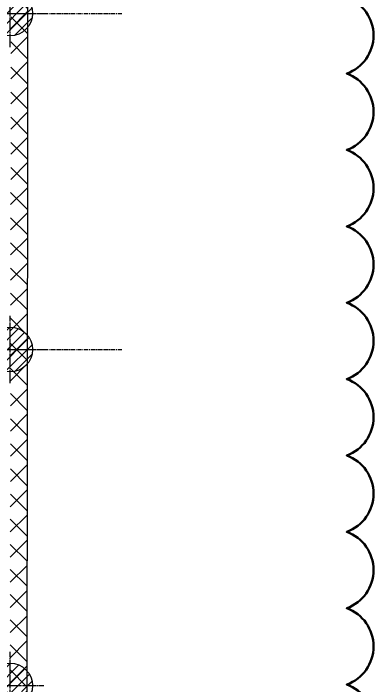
# Model space of a CAD drawing. Header units: millimetres. Extents: x 4080735 to 4152075, y -451436 to -400976.
# Drawn here: x 4129837 to 4133050, y -444662 to -438662 of the extents above; entities that cross this region are included whole.
import ezdxf

# ---------------------------------------------------------------- set-up
doc = ezdxf.new("R2010")
doc.units = ezdxf.units.MM
doc.header["$LTSCALE"] = 60
for name, pattern in [('120', [23, 20, -1, 1, -1]), ('CEN', [62, 60, -1, 0, -1]), ('CENTER', [2, 1.25, -0.25, 0.25, -0.25])]:
    doc.linetypes.add(name, pattern=pattern)
for name, color, linetype in [('1CEN', 1, 'CEN'), ('1ST FL FW1-2', 3, 'Continuous'), ('CEN', 1, 'CENTER'), ('DIM-SCALE', 7, 'Continuous'), ('PILE', 4, 'Continuous')]:
    doc.layers.add(name, color=color, linetype=linetype)
doc.layers.add('C_REV', color=4, linetype='Continuous', lineweight=50)

# ---------------------------------------------------------------- blocks, each defined once
blk = doc.blocks.new('406.9X9')
at = {"layer": 'PILE', "linetype": 'ByBlock'}
h = blk.add_hatch(dxfattribs=at)
h.set_pattern_fill('ANSI31', color=256, scale=500, style=0)
h.set_pattern_definition([(45, (0, 0), (-44.19417382415921, 44.19417382415922), [])])
edge = h.paths.add_edge_path()
edge.add_arc((0, 0), 200, 0, 360)
at = {"layer": 'CEN', "linetype": '120', "ltscale": 0.1}
for p, q in [((-2.041279203118641e-13, -300.0000000002728), (1.36932592852984e-13, 299.9999999997272)), ((-300.0000000006585, -9.311919391659459e-10), (299.9999999993414, -9.314477345508195e-10))]:
    blk.add_line(p, q, dxfattribs=at)
at = {"layer": 'PILE', "linetype": 'ByBlock'}
blk.add_circle((0, 0), 200, dxfattribs=at)

msp = doc.modelspace()

# ---------------------------------------------------------------- hatches: boundary and pattern name
at = {"layer": '1ST FL FW1-2'}
h = msp.add_hatch(dxfattribs=at)
h.set_pattern_fill('ANSI37', color=8, scale=50)
h.set_pattern_definition([(45, (-108366.3274922878, 160913.1576123672), (-112.2532015133644, 112.2532015133644), []), (135, (-108366.3274922878, 160913.1576123672), (-112.2532015133644, -112.2532015133644), [])])
h.paths.add_polyline_path([(4099657.7604045, -438662.0035934295), (4099657.759681344, -438812.0035934278), (4114657.760404503, -438812.0751857657), (4114657.760404503, -444812.0035934268), (4129957.600489838, -444812.003593602), (4129973.760319165, -429662.1635933397), (4129823.760404499, -429662.0035934308), (4129807.760404504, -444662.0035936003), (4114807.760404503, -444662.0035934286), (4114807.760404503, -438662.0759089188)])

# ---------------------------------------------------------------- linework, layer by layer
at = {"layer": '1CEN', "color": 1, "linetype": 'CENTER', "ltscale": 0.5}
for p, q in [((4093807.760404488, -438662.0759087484), (4130807.760404488, -438662.0759087484)), ((4093807.760404488, -441662.0759087484), (4130807.760404488, -441662.0759087484))]:
    msp.add_line(p, q, dxfattribs=at)
at = {"layer": '1ST FL FW1-2', "color": 8}
msp.add_lwpolyline([(4129973.760319165, -429662.1635933397), (4129957.600489838, -444812.003593602), (4114657.760404503, -444812.0035934268), (4114657.760404503, -438812.0751857657), (4099657.759681344, -438812.0035934278)], dxfattribs=at)
at = {"layer": 'C_REV'}
msp.add_lwpolyline([(4132811.665730149, -435108.3075826682, -0.7002075382097097), (4132811.665730149, -435108.3075826682, -0.7002075382097097), (4132811.665730149, -435790.0966416827, -0.7002075382097097), (4132811.665730149, -436471.8857006974, -0.7002075382097097), (4132811.665730149, -437153.674759712, -0.7002075382097097), (4132811.665730149, -437835.4638187265, -0.7002075382097097), (4132811.665730149, -438517.2528777412, -0.7002075382097097), (4132811.665730149, -439199.0419367558, -0.7002075382097097), (4132811.665730149, -439880.8309957703, -0.7002075382097097), (4132811.665730149, -440562.620054785, -0.7002075382097097), (4132811.665730149, -441244.4091137996, -0.7002075382097097), (4132811.665730149, -441926.1981728142, -0.7002075382097097), (4132811.665730149, -442607.9872318288, -0.7002075382097097), (4132811.665730149, -443289.7762908434, -0.7002075382097097), (4132811.665730149, -443971.565349858, -0.7002075382097097), (4132811.665730149, -444653.3544088727, -0.7002075382097097), (4132811.665730149, -445335.1434678872, -0.7002075382097097)], format="xyb", dxfattribs=at)

# ---------------------------------------------------------------- block references
at = {"layer": 'DIM-SCALE'}
for p in [(4129807.760404488, -438662.0759087484), (4129807.760404488, -441662.0759087484), (4129807.760404488, -444662.0759087484)]:
    msp.add_blockref('406.9X9', p, dxfattribs=at)

doc.saveas('drawing.dxf')
